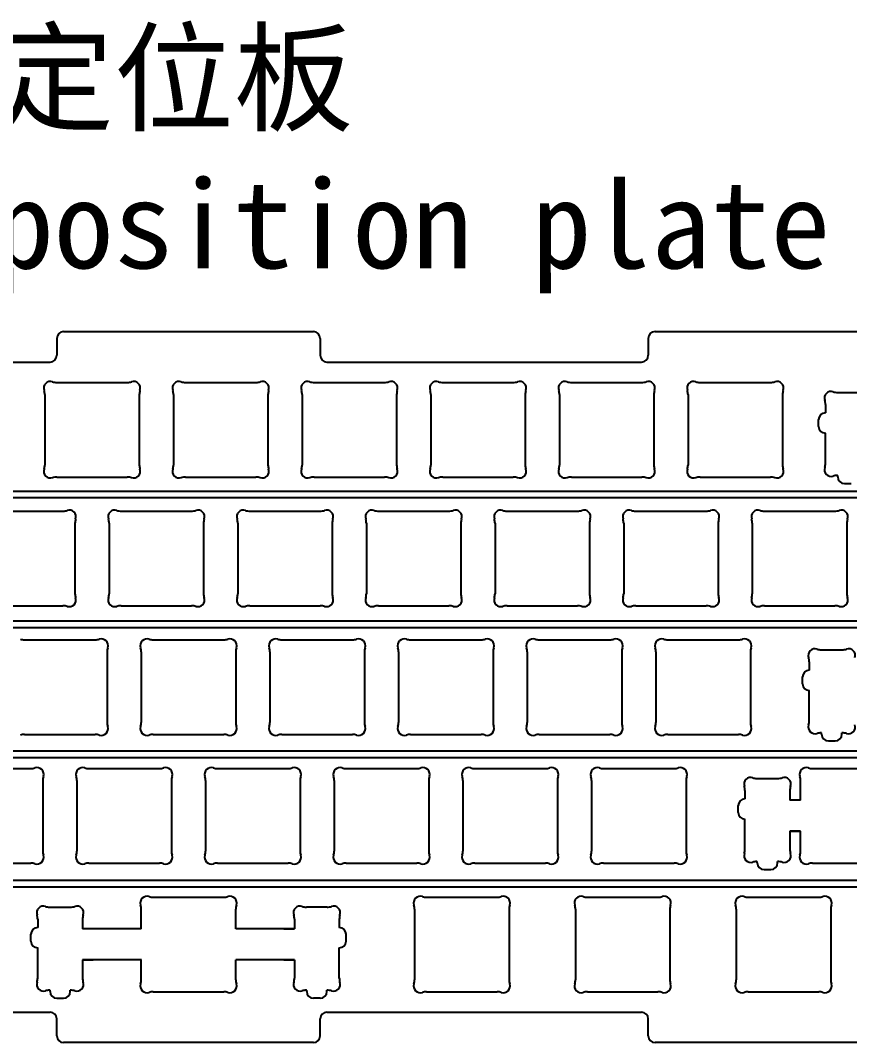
# Model space of a CAD drawing. Header units: millimetres. Extents: x 460 to 2392, y -425 to 566.
# Drawn here: x 2204.9 to 2327.7, y 27.2 to 178.6 of the extents above; entities that cross this region are included whole.
import ezdxf

# ---------------------------------------------------------------- set-up
doc = ezdxf.new("R2010")
doc.units = ezdxf.units.MM
doc.header["$MEASUREMENT"] = 0
doc.styles.get("Standard").update_dxf_attribs({"font": 'txt.shx', "height": 13})

msp = doc.modelspace()

# ---------------------------------------------------------------- linework, layer by layer
at = {"linetype": 'Continuous'}
for p, q in [((2211.27, 132.5), (2248.27, 132.5)), ((2298.85, 132.5), (2335.85, 132.5)), ((2210.27, 131.5), (2210.27, 129)), ((2249.27, 131.5), (2249.27, 129)), ((2297.85, 131.5), (2297.85, 129)), ((2162.69, 128), (2209.27, 128)), ((2250.27, 128), (2296.85, 128)), ((2354.58, 108.85), (2094.17, 108.85)), ((2094.17, 107.92), (2354.58, 107.92)), ((2351.07, 89.65), (2103.71, 89.65)), ((2103.71, 88.72), (2351.07, 88.72)), ((2352.44, 70.39), (2105.07, 70.39)), ((2105.07, 69.46), (2352.44, 69.46)), ((2345.15, 51.22), (2117.99, 51.22)), ((2117.99, 50.29), (2345.15, 50.29)), ((2162.69, 31.75), (2209.27, 31.75)), ((2210.27, 28.25), (2210.27, 30.75)), ((2249.27, 28.25), (2249.27, 30.75)), ((2250.27, 31.75), (2296.85, 31.75)), ((2297.85, 28.25), (2297.85, 30.75)), ((2248.27, 27.25), (2211.27, 27.25)), ((2335.85, 27.25), (2298.85, 27.25))]:
    msp.add_line(p, q, dxfattribs=at)
for p, q in [((2210.27, 124.97), (2220.71, 124.97)), ((2210.27, 124.97), (2220.71, 124.97)), ((2229.32, 124.97), (2239.76, 124.97)), ((2229.32, 124.97), (2239.76, 124.97)), ((2248.37, 124.97), (2258.81, 124.97)), ((2248.37, 124.97), (2258.81, 124.97)), ((2267.42, 124.97), (2277.86, 124.97)), ((2267.42, 124.97), (2277.86, 124.97)), ((2286.47, 124.97), (2296.91, 124.97)), ((2286.47, 124.97), (2296.91, 124.97)), ((2305.52, 124.97), (2315.96, 124.97)), ((2305.52, 124.97), (2315.96, 124.97)), ((2208.49, 123.19), (2208.49, 112.75)), ((2208.49, 123.19), (2208.49, 112.75)), ((2222.49, 123.19), (2222.49, 112.75)), ((2222.49, 123.19), (2222.49, 112.75)), ((2227.54, 123.19), (2227.54, 112.75)), ((2227.54, 123.19), (2227.54, 112.75)), ((2241.54, 123.19), (2241.54, 112.75)), ((2241.54, 123.19), (2241.54, 112.75)), ((2246.59, 123.19), (2246.59, 112.75)), ((2246.59, 123.19), (2246.59, 112.75)), ((2260.59, 123.19), (2260.59, 112.75)), ((2260.59, 123.19), (2260.59, 112.75)), ((2265.64, 123.19), (2265.64, 112.75)), ((2265.64, 123.19), (2265.64, 112.75)), ((2279.64, 123.19), (2279.64, 112.75)), ((2279.64, 123.19), (2279.64, 112.75)), ((2284.69, 123.19), (2284.69, 112.75)), ((2284.69, 123.19), (2284.69, 112.75)), ((2298.69, 123.19), (2298.69, 112.75)), ((2298.69, 123.19), (2298.69, 112.75)), ((2303.74, 123.19), (2303.74, 112.75)), ((2303.74, 123.19), (2303.74, 112.75)), ((2317.74, 123.19), (2317.74, 112.75)), ((2317.74, 123.19), (2317.74, 112.75)), ((2325.86, 123.5), (2328.95, 123.5)), ((2324.08, 121.72), (2324.08, 120.47)), ((2323.08, 118.47), (2323.08, 119.47)), ((2324.08, 112.98), (2324.08, 117.47)), ((2210.27, 110.97), (2220.71, 110.97)), ((2210.27, 110.97), (2220.71, 110.97)), ((2229.32, 110.97), (2239.76, 110.97)), ((2229.32, 110.97), (2239.76, 110.97)), ((2248.37, 110.97), (2258.81, 110.97)), ((2248.37, 110.97), (2258.81, 110.97)), ((2267.42, 110.97), (2277.86, 110.97)), ((2267.42, 110.97), (2277.86, 110.97)), ((2286.47, 110.97), (2296.91, 110.97)), ((2286.47, 110.97), (2296.91, 110.97)), ((2305.52, 110.97), (2315.96, 110.97)), ((2305.52, 110.97), (2315.96, 110.97)), ((2325.86, 111.2), (2325.91, 111.2)), ((2325.91, 111), (2325.91, 111.2)), ((2326.91, 110), (2327.91, 110)), ((2200.74, 105.92), (2211.18, 105.92)), ((2200.74, 105.92), (2211.18, 105.92)), ((2219.79, 105.92), (2230.23, 105.92)), ((2219.79, 105.92), (2230.23, 105.92)), ((2238.84, 105.92), (2249.28, 105.92)), ((2238.84, 105.92), (2249.28, 105.92)), ((2257.89, 105.92), (2268.33, 105.92)), ((2257.89, 105.92), (2268.33, 105.92)), ((2276.94, 105.92), (2287.38, 105.92)), ((2276.94, 105.92), (2287.38, 105.92)), ((2295.99, 105.92), (2306.43, 105.92)), ((2295.99, 105.92), (2306.43, 105.92)), ((2315.04, 105.92), (2325.49, 105.92)), ((2315.04, 105.92), (2325.49, 105.92)), ((2212.96, 104.14), (2212.96, 93.7)), ((2212.96, 104.14), (2212.96, 93.7)), ((2218.01, 104.14), (2218.01, 93.7)), ((2218.01, 104.14), (2218.01, 93.7)), ((2232.01, 104.14), (2232.01, 93.7)), ((2232.01, 104.14), (2232.01, 93.7)), ((2237.06, 104.14), (2237.06, 93.7)), ((2237.06, 104.14), (2237.06, 93.7)), ((2251.06, 104.14), (2251.06, 93.7)), ((2251.06, 104.14), (2251.06, 93.7)), ((2256.11, 104.14), (2256.11, 93.7)), ((2256.11, 104.14), (2256.11, 93.7)), ((2270.11, 104.14), (2270.11, 93.7)), ((2270.11, 104.14), (2270.11, 93.7)), ((2275.16, 104.14), (2275.16, 93.7)), ((2275.16, 104.14), (2275.16, 93.7)), ((2289.16, 104.14), (2289.16, 93.7)), ((2289.16, 104.14), (2289.16, 93.7)), ((2294.21, 104.14), (2294.21, 93.7)), ((2294.21, 104.14), (2294.21, 93.7)), ((2308.21, 104.14), (2308.21, 93.7)), ((2308.21, 104.14), (2308.21, 93.7)), ((2313.26, 104.14), (2313.26, 93.7)), ((2313.26, 104.14), (2313.26, 93.7)), ((2327.26, 104.14), (2327.26, 93.7)), ((2327.26, 104.14), (2327.26, 93.7)), ((2200.74, 91.92), (2211.18, 91.92)), ((2200.74, 91.92), (2211.18, 91.92)), ((2219.79, 91.92), (2230.23, 91.92)), ((2219.79, 91.92), (2230.23, 91.92)), ((2238.84, 91.92), (2249.28, 91.92)), ((2238.84, 91.92), (2249.28, 91.92)), ((2257.89, 91.92), (2268.33, 91.92)), ((2257.89, 91.92), (2268.33, 91.92)), ((2276.94, 91.92), (2287.38, 91.92)), ((2276.94, 91.92), (2287.38, 91.92)), ((2295.99, 91.92), (2306.43, 91.92)), ((2295.99, 91.92), (2306.43, 91.92)), ((2315.04, 91.92), (2325.49, 91.92)), ((2315.04, 91.92), (2325.49, 91.92)), ((2205.5, 86.87), (2215.94, 86.87)), ((2205.5, 86.87), (2215.94, 86.87)), ((2224.55, 86.87), (2234.99, 86.87)), ((2224.55, 86.87), (2234.99, 86.87)), ((2243.6, 86.87), (2254.04, 86.87)), ((2243.6, 86.87), (2254.04, 86.87)), ((2262.65, 86.87), (2273.1, 86.87)), ((2262.65, 86.87), (2273.1, 86.87)), ((2281.71, 86.87), (2292.15, 86.87)), ((2281.71, 86.87), (2292.15, 86.87)), ((2300.76, 86.87), (2311.2, 86.87)), ((2300.76, 86.87), (2311.2, 86.87)), ((2217.72, 85.09), (2217.72, 74.65)), ((2217.72, 85.09), (2217.72, 74.65)), ((2222.77, 85.09), (2222.77, 74.65)), ((2222.77, 85.09), (2222.77, 74.65)), ((2236.77, 85.09), (2236.77, 74.65)), ((2236.77, 85.09), (2236.77, 74.65)), ((2241.82, 85.09), (2241.82, 74.65)), ((2241.82, 85.09), (2241.82, 74.65)), ((2255.82, 85.09), (2255.82, 74.65)), ((2255.82, 85.09), (2255.82, 74.65)), ((2260.88, 85.09), (2260.88, 74.65)), ((2260.88, 85.09), (2260.88, 74.65)), ((2274.88, 85.09), (2274.88, 74.65)), ((2274.88, 85.09), (2274.88, 74.65)), ((2279.93, 85.09), (2279.93, 74.65)), ((2279.93, 85.09), (2279.93, 74.65)), ((2293.93, 85.09), (2293.93, 74.65)), ((2293.93, 85.09), (2293.93, 74.65)), ((2298.98, 85.09), (2298.98, 74.65)), ((2298.98, 85.09), (2298.98, 74.65)), ((2312.98, 85.09), (2312.98, 74.65)), ((2312.98, 85.09), (2312.98, 74.65)), ((2323.48, 85.4), (2326.57, 85.4)), ((2321.7, 83.62), (2321.7, 82.37)), ((2320.7, 80.37), (2320.7, 81.37)), ((2321.7, 74.88), (2321.7, 79.37)), ((2205.5, 72.87), (2215.94, 72.87)), ((2205.5, 72.87), (2215.94, 72.87)), ((2224.55, 72.87), (2234.99, 72.87)), ((2224.55, 72.87), (2234.99, 72.87)), ((2243.6, 72.87), (2254.04, 72.87)), ((2243.6, 72.87), (2254.04, 72.87)), ((2262.65, 72.87), (2273.1, 72.87)), ((2262.65, 72.87), (2273.1, 72.87)), ((2281.71, 72.87), (2292.15, 72.87)), ((2281.71, 72.87), (2292.15, 72.87)), ((2300.76, 72.87), (2311.2, 72.87)), ((2300.76, 72.87), (2311.2, 72.87)), ((2323.48, 73.1), (2323.52, 73.1)), ((2323.52, 72.9), (2323.52, 73.1)), ((2326.52, 72.9), (2326.52, 73.1)), ((2326.57, 73.1), (2326.52, 73.1)), ((2324.52, 71.9), (2325.52, 71.9)), ((2195.98, 67.82), (2206.42, 67.82)), ((2195.98, 67.82), (2206.42, 67.82)), ((2215.03, 67.82), (2225.47, 67.82)), ((2215.03, 67.82), (2225.47, 67.82)), ((2234.08, 67.82), (2244.52, 67.82)), ((2234.08, 67.82), (2244.52, 67.82)), ((2253.13, 67.82), (2263.57, 67.82)), ((2253.13, 67.82), (2263.57, 67.82)), ((2272.18, 67.82), (2282.62, 67.82)), ((2272.18, 67.82), (2282.62, 67.82)), ((2291.23, 67.82), (2301.67, 67.82)), ((2291.23, 67.82), (2301.67, 67.82)), ((2322.18, 67.82), (2332.62, 67.82)), ((2208.2, 66.04), (2208.2, 55.6)), ((2208.2, 66.04), (2208.2, 55.6)), ((2213.25, 66.04), (2213.25, 55.6)), ((2213.25, 66.04), (2213.25, 55.6)), ((2227.25, 66.04), (2227.25, 55.6)), ((2227.25, 66.04), (2227.25, 55.6)), ((2232.3, 66.04), (2232.3, 55.6)), ((2232.3, 66.04), (2232.3, 55.6)), ((2246.3, 66.04), (2246.3, 55.6)), ((2246.3, 66.04), (2246.3, 55.6)), ((2251.35, 66.04), (2251.35, 55.6)), ((2251.35, 66.04), (2251.35, 55.6)), ((2265.35, 66.04), (2265.35, 55.6)), ((2265.35, 66.04), (2265.35, 55.6)), ((2270.4, 66.04), (2270.4, 55.6)), ((2270.4, 66.04), (2270.4, 55.6)), ((2284.4, 66.04), (2284.4, 55.6)), ((2284.4, 66.04), (2284.4, 55.6)), ((2289.45, 66.04), (2289.45, 55.6)), ((2289.45, 66.04), (2289.45, 55.6)), ((2303.45, 66.04), (2303.45, 55.6)), ((2303.45, 66.04), (2303.45, 55.6)), ((2313.95, 66.35), (2317.05, 66.35)), ((2320.4, 63.12), (2320.4, 66.04)), ((2312.17, 64.57), (2312.17, 63.32)), ((2318.82, 64.57), (2318.82, 63.12)), ((2311.17, 61.32), (2311.17, 62.32)), ((2320.4, 63.12), (2318.82, 63.12)), ((2312.17, 55.83), (2312.17, 60.32)), ((2320.4, 58.52), (2318.82, 58.52)), ((2318.82, 58.52), (2318.82, 55.83)), ((2320.4, 55.6), (2320.4, 58.52)), ((2195.98, 53.82), (2206.42, 53.82)), ((2195.98, 53.82), (2206.42, 53.82)), ((2215.03, 53.82), (2225.47, 53.82)), ((2215.03, 53.82), (2225.47, 53.82)), ((2234.08, 53.82), (2244.52, 53.82)), ((2234.08, 53.82), (2244.52, 53.82)), ((2253.13, 53.82), (2263.57, 53.82)), ((2253.13, 53.82), (2263.57, 53.82)), ((2272.18, 53.82), (2282.62, 53.82)), ((2272.18, 53.82), (2282.62, 53.82)), ((2291.23, 53.82), (2301.67, 53.82)), ((2291.23, 53.82), (2301.67, 53.82)), ((2313.95, 54.05), (2314, 54.05)), ((2314, 53.85), (2314, 54.05)), ((2317, 53.85), (2317, 54.05)), ((2317.05, 54.05), (2317, 54.05)), ((2322.18, 53.82), (2332.62, 53.82)), ((2315, 52.85), (2316, 52.85)), ((2224.55, 48.77), (2234.99, 48.77)), ((2265.03, 48.77), (2275.47, 48.77)), ((2265.03, 48.77), (2275.47, 48.77)), ((2288.84, 48.77), (2299.28, 48.77)), ((2288.84, 48.77), (2299.28, 48.77)), ((2312.65, 48.77), (2323.09, 48.77)), ((2312.65, 48.77), (2323.09, 48.77)), ((2209.22, 47.3), (2212.31, 47.3)), ((2222.77, 44.07), (2222.77, 46.99)), ((2236.77, 44.07), (2236.77, 46.99)), ((2250.32, 47.3), (2247.22, 47.3)), ((2263.25, 46.99), (2263.25, 36.55)), ((2263.25, 46.99), (2263.25, 36.55)), ((2277.25, 46.99), (2277.25, 36.55)), ((2277.25, 46.99), (2277.25, 36.55)), ((2287.06, 46.99), (2287.06, 36.55)), ((2287.06, 46.99), (2287.06, 36.55)), ((2301.06, 46.99), (2301.06, 36.55)), ((2301.06, 46.99), (2301.06, 36.55)), ((2310.87, 46.99), (2310.87, 36.55)), ((2310.87, 46.99), (2310.87, 36.55)), ((2324.87, 46.99), (2324.87, 36.55)), ((2324.87, 46.99), (2324.87, 36.55)), ((2207.44, 45.52), (2207.44, 44.27)), ((2214.09, 45.52), (2214.09, 44.07)), ((2245.45, 45.52), (2245.45, 44.07)), ((2252.1, 45.52), (2252.1, 44.27)), ((2215.67, 44.07), (2214.09, 44.07)), ((2243.87, 44.07), (2245.45, 44.07)), ((2206.44, 42.27), (2206.44, 43.27)), ((2253.1, 42.27), (2253.1, 43.27)), ((2207.44, 36.78), (2207.44, 41.27)), ((2252.1, 36.78), (2252.1, 41.27)), ((2215.67, 39.47), (2214.09, 39.47)), ((2214.09, 39.47), (2214.09, 36.78)), ((2222.77, 36.55), (2222.77, 39.47)), ((2236.77, 36.55), (2236.77, 39.47)), ((2243.87, 39.47), (2245.45, 39.47)), ((2245.45, 39.47), (2245.45, 36.78)), ((2209.22, 35), (2209.27, 35)), ((2209.27, 34.8), (2209.27, 35)), ((2212.27, 34.8), (2212.27, 35)), ((2212.31, 35), (2212.27, 35)), ((2247.22, 35), (2247.27, 35)), ((2247.27, 34.8), (2247.27, 35)), ((2250.27, 34.8), (2250.27, 35)), ((2250.32, 35), (2250.27, 35)), ((2210.27, 33.8), (2211.27, 33.8)), ((2224.55, 34.77), (2234.99, 34.77)), ((2249.27, 33.8), (2248.27, 33.8)), ((2265.03, 34.77), (2275.47, 34.77)), ((2265.03, 34.77), (2275.47, 34.77)), ((2288.84, 34.77), (2299.28, 34.77)), ((2288.84, 34.77), (2299.28, 34.77)), ((2312.65, 34.77), (2323.09, 34.77)), ((2312.65, 34.77), (2323.09, 34.77))]:
    msp.add_line(p, q)
at = {"color": 0}
for p, q in [((2320.4, 63.12), (2318.87, 63.12)), ((2318.87, 58.52), (2320.4, 58.52)), ((2222.77, 44.07), (2214.09, 44.07)), ((2215.67, 44.07), (2214.14, 44.07)), ((2245.45, 44.07), (2236.77, 44.07)), ((2245.4, 44.07), (2243.87, 44.07)), ((2214.14, 39.47), (2215.67, 39.47)), ((2222.82, 39.47), (2214.14, 39.47)), ((2245.45, 39.47), (2236.77, 39.47)), ((2243.87, 39.47), (2245.4, 39.47))]:
    msp.add_line(p, q, dxfattribs=at)
at = {"linetype": 'Continuous'}
for centre, start, end in [((2211.27, 131.5), 90, 180), ((2248.27, 131.5), 0, 90), ((2298.85, 131.5), 90, 180), ((2209.27, 129), 270, 0), ((2250.27, 129), 180, 270), ((2296.85, 129), 270, 0), ((2209.27, 30.75), 0, 90), ((2250.27, 30.75), 90, 180), ((2296.85, 30.75), 0, 90), ((2211.27, 28.25), 180, 270), ((2248.27, 28.25), 270, 0), ((2298.85, 28.25), 180, 270)]:
    msp.add_arc(centre, 1, start, end, dxfattribs=at)
for centre, radius, start, end in [((2209.34, 124.12), 1, 72.0237, 197.9763), ((2209.34, 124.12), 1, 72.0237, 197.9763), ((2210.27, 126.97), 2, 252.0237, 270), ((2210.27, 126.97), 2, 252.0237, 270), ((2220.71, 126.97), 2, 270, 287.9763), ((2220.71, 126.97), 2, 270, 287.9763), ((2221.63, 124.12), 1, 342.0237, 107.9763), ((2221.63, 124.12), 1, 342.0237, 107.9763), ((2228.39, 124.12), 1, 72.0237, 197.9763), ((2228.39, 124.12), 1, 72.0237, 197.9763), ((2229.32, 126.97), 2, 252.0237, 270), ((2229.32, 126.97), 2, 252.0237, 270), ((2239.76, 126.97), 2, 270, 287.9763), ((2239.76, 126.97), 2, 270, 287.9763), ((2240.68, 124.12), 1, 342.0237, 107.9763), ((2240.68, 124.12), 1, 342.0237, 107.9763), ((2247.44, 124.12), 1, 72.0237, 197.9763), ((2247.44, 124.12), 1, 72.0237, 197.9763), ((2248.37, 126.97), 2, 252.0237, 270), ((2248.37, 126.97), 2, 252.0237, 270), ((2258.81, 126.97), 2, 270, 287.9763), ((2258.81, 126.97), 2, 270, 287.9763), ((2259.73, 124.12), 1, 342.0237, 107.9763), ((2259.73, 124.12), 1, 342.0237, 107.9763), ((2266.49, 124.12), 1, 72.0237, 197.9763), ((2266.49, 124.12), 1, 72.0237, 197.9763), ((2267.42, 126.97), 2, 252.0237, 270), ((2267.42, 126.97), 2, 252.0237, 270), ((2277.86, 126.97), 2, 270, 287.9763), ((2277.86, 126.97), 2, 270, 287.9763), ((2278.78, 124.12), 1, 342.0237, 107.9763), ((2278.78, 124.12), 1, 342.0237, 107.9763), ((2285.54, 124.12), 1, 72.0237, 197.9763), ((2285.54, 124.12), 1, 72.0237, 197.9763), ((2286.47, 126.97), 2, 252.0237, 270), ((2286.47, 126.97), 2, 252.0237, 270), ((2296.91, 126.97), 2, 270, 287.9763), ((2296.91, 126.97), 2, 270, 287.9763), ((2297.84, 124.12), 1, 342.0237, 107.9763), ((2297.84, 124.12), 1, 342.0237, 107.9763), ((2304.59, 124.12), 1, 72.0237, 197.9763), ((2304.59, 124.12), 1, 72.0237, 197.9763), ((2305.52, 126.97), 2, 252.0237, 270), ((2305.52, 126.97), 2, 252.0237, 270), ((2315.96, 126.97), 2, 270, 287.9763), ((2315.96, 126.97), 2, 270, 287.9763), ((2316.89, 124.12), 1, 342.0237, 107.9763), ((2316.89, 124.12), 1, 342.0237, 107.9763), ((2206.49, 123.19), 2, 0, 17.9763), ((2206.49, 123.19), 2, 0, 17.9763), ((2224.49, 123.19), 2, 162.0237, 180), ((2224.49, 123.19), 2, 162.0237, 180), ((2225.54, 123.19), 2, 0, 17.9763), ((2225.54, 123.19), 2, 0, 17.9763), ((2243.54, 123.19), 2, 162.0237, 180), ((2243.54, 123.19), 2, 162.0237, 180), ((2244.59, 123.19), 2, 0, 17.9763), ((2244.59, 123.19), 2, 0, 17.9763), ((2262.59, 123.19), 2, 162.0237, 180), ((2262.59, 123.19), 2, 162.0237, 180), ((2263.64, 123.19), 2, 0, 17.9763), ((2263.64, 123.19), 2, 0, 17.9763), ((2281.64, 123.19), 2, 162.0237, 180), ((2281.64, 123.19), 2, 162.0237, 180), ((2282.69, 123.19), 2, 0, 17.9763), ((2282.69, 123.19), 2, 0, 17.9763), ((2300.69, 123.19), 2, 162.0237, 180), ((2300.69, 123.19), 2, 162.0237, 180), ((2301.74, 123.19), 2, 0, 17.9763), ((2301.74, 123.19), 2, 0, 17.9763), ((2319.74, 123.19), 2, 162.0237, 180), ((2319.74, 123.19), 2, 162.0237, 180), ((2324.94, 122.65), 1, 72.0237, 197.9763), ((2325.86, 125.5), 2, 252.0237, 270), ((2322.08, 121.72), 2, 0, 17.9763), ((2324.08, 119.47), 1, 90, 180), ((2324.08, 118.47), 1, 180, 270), ((2209.34, 111.83), 1, 162.0237, 287.9763), ((2209.34, 111.83), 1, 162.0237, 287.9763), ((2206.49, 112.75), 2, 342.0237, 0), ((2206.49, 112.75), 2, 342.0237, 0), ((2221.63, 111.83), 1, 252.0237, 17.9763), ((2221.63, 111.83), 1, 252.0237, 17.9763), ((2224.49, 112.75), 2, 180, 197.9763), ((2224.49, 112.75), 2, 180, 197.9763), ((2228.39, 111.83), 1, 162.0237, 287.9763), ((2228.39, 111.83), 1, 162.0237, 287.9763), ((2225.54, 112.75), 2, 342.0237, 0), ((2225.54, 112.75), 2, 342.0237, 0), ((2240.68, 111.83), 1, 252.0237, 17.9763), ((2240.68, 111.83), 1, 252.0237, 17.9763), ((2243.54, 112.75), 2, 180, 197.9763), ((2243.54, 112.75), 2, 180, 197.9763), ((2247.44, 111.83), 1, 162.0237, 287.9763), ((2247.44, 111.83), 1, 162.0237, 287.9763), ((2244.59, 112.75), 2, 342.0237, 0), ((2244.59, 112.75), 2, 342.0237, 0), ((2259.73, 111.83), 1, 252.0237, 17.9763), ((2259.73, 111.83), 1, 252.0237, 17.9763), ((2262.59, 112.75), 2, 180, 197.9763), ((2262.59, 112.75), 2, 180, 197.9763), ((2266.49, 111.83), 1, 162.0237, 287.9763), ((2266.49, 111.83), 1, 162.0237, 287.9763), ((2263.64, 112.75), 2, 342.0237, 0), ((2263.64, 112.75), 2, 342.0237, 0), ((2278.78, 111.83), 1, 252.0237, 17.9763), ((2278.78, 111.83), 1, 252.0237, 17.9763), ((2281.64, 112.75), 2, 180, 197.9763), ((2281.64, 112.75), 2, 180, 197.9763), ((2285.54, 111.83), 1, 162.0237, 287.9763), ((2285.54, 111.83), 1, 162.0237, 287.9763), ((2282.69, 112.75), 2, 342.0237, 0), ((2282.69, 112.75), 2, 342.0237, 0), ((2297.84, 111.83), 1, 252.0237, 17.9763), ((2297.84, 111.83), 1, 252.0237, 17.9763), ((2300.69, 112.75), 2, 180, 197.9763), ((2300.69, 112.75), 2, 180, 197.9763), ((2304.59, 111.83), 1, 162.0237, 287.9763), ((2304.59, 111.83), 1, 162.0237, 287.9763), ((2301.74, 112.75), 2, 342.0237, 0), ((2301.74, 112.75), 2, 342.0237, 0), ((2316.89, 111.83), 1, 252.0237, 17.9763), ((2316.89, 111.83), 1, 252.0237, 17.9763), ((2319.74, 112.75), 2, 180, 197.9763), ((2319.74, 112.75), 2, 180, 197.9763), ((2324.94, 112.06), 1, 162.0237, 287.9763), ((2322.08, 112.98), 2, 342.0237, 0), ((2210.27, 108.97), 2, 90, 107.9763), ((2210.27, 108.97), 2, 90, 107.9763), ((2220.71, 108.97), 2, 72.0237, 90), ((2220.71, 108.97), 2, 72.0237, 90), ((2229.32, 108.97), 2, 90, 107.9763), ((2229.32, 108.97), 2, 90, 107.9763), ((2239.76, 108.97), 2, 72.0237, 90), ((2239.76, 108.97), 2, 72.0237, 90), ((2248.37, 108.97), 2, 90, 107.9763), ((2248.37, 108.97), 2, 90, 107.9763), ((2258.81, 108.97), 2, 72.0237, 90), ((2258.81, 108.97), 2, 72.0237, 90), ((2267.42, 108.97), 2, 90, 107.9763), ((2267.42, 108.97), 2, 90, 107.9763), ((2277.86, 108.97), 2, 72.0237, 90), ((2277.86, 108.97), 2, 72.0237, 90), ((2286.47, 108.97), 2, 90, 107.9763), ((2286.47, 108.97), 2, 90, 107.9763), ((2296.91, 108.97), 2, 72.0237, 90), ((2296.91, 108.97), 2, 72.0237, 90), ((2305.52, 108.97), 2, 90, 107.9763), ((2305.52, 108.97), 2, 90, 107.9763), ((2315.96, 108.97), 2, 72.0237, 90), ((2315.96, 108.97), 2, 72.0237, 90), ((2325.86, 109.2), 2, 90, 107.9763), ((2326.91, 111), 1, 180, 270), ((2211.18, 107.92), 2, 270, 287.9763), ((2211.18, 107.92), 2, 270, 287.9763), ((2212.11, 105.07), 1, 342.0237, 107.9763), ((2212.11, 105.07), 1, 342.0237, 107.9763), ((2218.86, 105.07), 1, 72.0237, 197.9763), ((2218.86, 105.07), 1, 72.0237, 197.9763), ((2219.79, 107.92), 2, 252.0237, 270), ((2219.79, 107.92), 2, 252.0237, 270), ((2230.23, 107.92), 2, 270, 287.9763), ((2230.23, 107.92), 2, 270, 287.9763), ((2231.16, 105.07), 1, 342.0237, 107.9763), ((2231.16, 105.07), 1, 342.0237, 107.9763), ((2237.92, 105.07), 1, 72.0237, 197.9763), ((2237.92, 105.07), 1, 72.0237, 197.9763), ((2238.84, 107.92), 2, 252.0237, 270), ((2238.84, 107.92), 2, 252.0237, 270), ((2249.28, 107.92), 2, 270, 287.9763), ((2249.28, 107.92), 2, 270, 287.9763), ((2250.21, 105.07), 1, 342.0237, 107.9763), ((2250.21, 105.07), 1, 342.0237, 107.9763), ((2256.97, 105.07), 1, 72.0237, 197.9763), ((2256.97, 105.07), 1, 72.0237, 197.9763), ((2257.89, 107.92), 2, 252.0237, 270), ((2257.89, 107.92), 2, 252.0237, 270), ((2268.33, 107.92), 2, 270, 287.9763), ((2268.33, 107.92), 2, 270, 287.9763), ((2269.26, 105.07), 1, 342.0237, 107.9763), ((2269.26, 105.07), 1, 342.0237, 107.9763), ((2276.02, 105.07), 1, 72.0237, 197.9763), ((2276.02, 105.07), 1, 72.0237, 197.9763), ((2276.94, 107.92), 2, 252.0237, 270), ((2276.94, 107.92), 2, 252.0237, 270), ((2287.38, 107.92), 2, 270, 287.9763), ((2287.38, 107.92), 2, 270, 287.9763), ((2288.31, 105.07), 1, 342.0237, 107.9763), ((2288.31, 105.07), 1, 342.0237, 107.9763), ((2295.07, 105.07), 1, 72.0237, 197.9763), ((2295.07, 105.07), 1, 72.0237, 197.9763), ((2295.99, 107.92), 2, 252.0237, 270), ((2295.99, 107.92), 2, 252.0237, 270), ((2306.43, 107.92), 2, 270, 287.9763), ((2306.43, 107.92), 2, 270, 287.9763), ((2307.36, 105.07), 1, 342.0237, 107.9763), ((2307.36, 105.07), 1, 342.0237, 107.9763), ((2314.12, 105.07), 1, 72.0237, 197.9763), ((2314.12, 105.07), 1, 72.0237, 197.9763), ((2315.04, 107.92), 2, 252.0237, 270), ((2315.04, 107.92), 2, 252.0237, 270), ((2325.49, 107.92), 2, 270, 287.9763), ((2325.49, 107.92), 2, 270, 287.9763), ((2326.41, 105.07), 1, 342.0237, 107.9763), ((2326.41, 105.07), 1, 342.0237, 107.9763), ((2214.96, 104.14), 2, 162.0237, 180), ((2214.96, 104.14), 2, 162.0237, 180), ((2216.01, 104.14), 2, 0, 17.9763), ((2216.01, 104.14), 2, 0, 17.9763), ((2234.01, 104.14), 2, 162.0237, 180), ((2234.01, 104.14), 2, 162.0237, 180), ((2235.06, 104.14), 2, 0, 17.9763), ((2235.06, 104.14), 2, 0, 17.9763), ((2253.06, 104.14), 2, 162.0237, 180), ((2253.06, 104.14), 2, 162.0237, 180), ((2254.11, 104.14), 2, 0, 17.9763), ((2254.11, 104.14), 2, 0, 17.9763), ((2272.11, 104.14), 2, 162.0237, 180), ((2272.11, 104.14), 2, 162.0237, 180), ((2273.16, 104.14), 2, 0, 17.9763), ((2273.16, 104.14), 2, 0, 17.9763), ((2291.16, 104.14), 2, 162.0237, 180), ((2291.16, 104.14), 2, 162.0237, 180), ((2292.21, 104.14), 2, 0, 17.9763), ((2292.21, 104.14), 2, 0, 17.9763), ((2310.21, 104.14), 2, 162.0237, 180), ((2310.21, 104.14), 2, 162.0237, 180), ((2311.26, 104.14), 2, 0, 17.9763), ((2311.26, 104.14), 2, 0, 17.9763), ((2329.26, 104.14), 2, 162.0237, 180), ((2329.26, 104.14), 2, 162.0237, 180), ((2212.11, 92.78), 1, 252.0237, 17.9763), ((2212.11, 92.78), 1, 252.0237, 17.9763), ((2214.96, 93.7), 2, 180, 197.9763), ((2214.96, 93.7), 2, 180, 197.9763), ((2218.86, 92.78), 1, 162.0237, 287.9763), ((2218.86, 92.78), 1, 162.0237, 287.9763), ((2216.01, 93.7), 2, 342.0237, 0), ((2216.01, 93.7), 2, 342.0237, 0), ((2231.16, 92.78), 1, 252.0237, 17.9763), ((2231.16, 92.78), 1, 252.0237, 17.9763), ((2234.01, 93.7), 2, 180, 197.9763), ((2234.01, 93.7), 2, 180, 197.9763), ((2237.92, 92.78), 1, 162.0237, 287.9763), ((2237.92, 92.78), 1, 162.0237, 287.9763), ((2235.06, 93.7), 2, 342.0237, 0), ((2235.06, 93.7), 2, 342.0237, 0), ((2250.21, 92.78), 1, 252.0237, 17.9763), ((2250.21, 92.78), 1, 252.0237, 17.9763), ((2253.06, 93.7), 2, 180, 197.9763), ((2253.06, 93.7), 2, 180, 197.9763), ((2256.97, 92.78), 1, 162.0237, 287.9763), ((2256.97, 92.78), 1, 162.0237, 287.9763), ((2254.11, 93.7), 2, 342.0237, 0), ((2254.11, 93.7), 2, 342.0237, 0), ((2269.26, 92.78), 1, 252.0237, 17.9763), ((2269.26, 92.78), 1, 252.0237, 17.9763), ((2272.11, 93.7), 2, 180, 197.9763), ((2272.11, 93.7), 2, 180, 197.9763), ((2276.02, 92.78), 1, 162.0237, 287.9763), ((2276.02, 92.78), 1, 162.0237, 287.9763), ((2273.16, 93.7), 2, 342.0237, 0), ((2273.16, 93.7), 2, 342.0237, 0), ((2288.31, 92.78), 1, 252.0237, 17.9763), ((2288.31, 92.78), 1, 252.0237, 17.9763), ((2291.16, 93.7), 2, 180, 197.9763), ((2291.16, 93.7), 2, 180, 197.9763), ((2295.07, 92.78), 1, 162.0237, 287.9763), ((2295.07, 92.78), 1, 162.0237, 287.9763), ((2292.21, 93.7), 2, 342.0237, 0), ((2292.21, 93.7), 2, 342.0237, 0), ((2307.36, 92.78), 1, 252.0237, 17.9763), ((2307.36, 92.78), 1, 252.0237, 17.9763), ((2310.21, 93.7), 2, 180, 197.9763), ((2310.21, 93.7), 2, 180, 197.9763), ((2314.12, 92.78), 1, 162.0237, 287.9763), ((2314.12, 92.78), 1, 162.0237, 287.9763), ((2311.26, 93.7), 2, 342.0237, 0), ((2311.26, 93.7), 2, 342.0237, 0), ((2326.41, 92.78), 1, 252.0237, 17.9763), ((2326.41, 92.78), 1, 252.0237, 17.9763), ((2329.26, 93.7), 2, 180, 197.9763), ((2329.26, 93.7), 2, 180, 197.9763), ((2211.18, 89.92), 2, 72.0237, 90), ((2211.18, 89.92), 2, 72.0237, 90), ((2219.79, 89.92), 2, 90, 107.9763), ((2219.79, 89.92), 2, 90, 107.9763), ((2230.23, 89.92), 2, 72.0237, 90), ((2230.23, 89.92), 2, 72.0237, 90), ((2238.84, 89.92), 2, 90, 107.9763), ((2238.84, 89.92), 2, 90, 107.9763), ((2249.28, 89.92), 2, 72.0237, 90), ((2249.28, 89.92), 2, 72.0237, 90), ((2257.89, 89.92), 2, 90, 107.9763), ((2257.89, 89.92), 2, 90, 107.9763), ((2268.33, 89.92), 2, 72.0237, 90), ((2268.33, 89.92), 2, 72.0237, 90), ((2276.94, 89.92), 2, 90, 107.9763), ((2276.94, 89.92), 2, 90, 107.9763), ((2287.38, 89.92), 2, 72.0237, 90), ((2287.38, 89.92), 2, 72.0237, 90), ((2295.99, 89.92), 2, 90, 107.9763), ((2295.99, 89.92), 2, 90, 107.9763), ((2306.43, 89.92), 2, 72.0237, 90), ((2306.43, 89.92), 2, 72.0237, 90), ((2315.04, 89.92), 2, 90, 107.9763), ((2315.04, 89.92), 2, 90, 107.9763), ((2325.49, 89.92), 2, 72.0237, 90), ((2325.49, 89.92), 2, 72.0237, 90), ((2205.5, 88.87), 2, 252.0237, 270), ((2205.5, 88.87), 2, 252.0237, 270), ((2215.94, 88.87), 2, 270, 287.9763), ((2215.94, 88.87), 2, 270, 287.9763), ((2216.87, 86.02), 1, 342.0237, 107.9763), ((2216.87, 86.02), 1, 342.0237, 107.9763), ((2223.63, 86.02), 1, 72.0237, 197.9763), ((2223.63, 86.02), 1, 72.0237, 197.9763), ((2224.55, 88.87), 2, 252.0237, 270), ((2224.55, 88.87), 2, 252.0237, 270), ((2234.99, 88.87), 2, 270, 287.9763), ((2234.99, 88.87), 2, 270, 287.9763), ((2235.92, 86.02), 1, 342.0237, 107.9763), ((2235.92, 86.02), 1, 342.0237, 107.9763), ((2242.68, 86.02), 1, 72.0237, 197.9763), ((2242.68, 86.02), 1, 72.0237, 197.9763), ((2243.6, 88.87), 2, 252.0237, 270), ((2243.6, 88.87), 2, 252.0237, 270), ((2254.04, 88.87), 2, 270, 287.9763), ((2254.04, 88.87), 2, 270, 287.9763), ((2254.97, 86.02), 1, 342.0237, 107.9763), ((2254.97, 86.02), 1, 342.0237, 107.9763), ((2261.73, 86.02), 1, 72.0237, 197.9763), ((2261.73, 86.02), 1, 72.0237, 197.9763), ((2262.65, 88.87), 2, 252.0237, 270), ((2262.65, 88.87), 2, 252.0237, 270), ((2273.1, 88.87), 2, 270, 287.9763), ((2273.1, 88.87), 2, 270, 287.9763), ((2274.02, 86.02), 1, 342.0237, 107.9763), ((2274.02, 86.02), 1, 342.0237, 107.9763), ((2280.78, 86.02), 1, 72.0237, 197.9763), ((2280.78, 86.02), 1, 72.0237, 197.9763), ((2281.71, 88.87), 2, 252.0237, 270), ((2281.71, 88.87), 2, 252.0237, 270), ((2292.15, 88.87), 2, 270, 287.9763), ((2292.15, 88.87), 2, 270, 287.9763), ((2293.07, 86.02), 1, 342.0237, 107.9763), ((2293.07, 86.02), 1, 342.0237, 107.9763), ((2299.83, 86.02), 1, 72.0237, 197.9763), ((2299.83, 86.02), 1, 72.0237, 197.9763), ((2300.76, 88.87), 2, 252.0237, 270), ((2300.76, 88.87), 2, 252.0237, 270), ((2311.2, 88.87), 2, 270, 287.9763), ((2311.2, 88.87), 2, 270, 287.9763), ((2312.12, 86.02), 1, 342.0237, 107.9763), ((2312.12, 86.02), 1, 342.0237, 107.9763), ((2219.72, 85.09), 2, 162.0237, 180), ((2219.72, 85.09), 2, 162.0237, 180), ((2220.77, 85.09), 2, 0, 17.9763), ((2220.77, 85.09), 2, 0, 17.9763), ((2238.77, 85.09), 2, 162.0237, 180), ((2238.77, 85.09), 2, 162.0237, 180), ((2239.82, 85.09), 2, 0, 17.9763), ((2239.82, 85.09), 2, 0, 17.9763), ((2257.82, 85.09), 2, 162.0237, 180), ((2257.82, 85.09), 2, 162.0237, 180), ((2258.88, 85.09), 2, 0, 17.9763), ((2258.88, 85.09), 2, 0, 17.9763), ((2276.88, 85.09), 2, 162.0237, 180), ((2276.88, 85.09), 2, 162.0237, 180), ((2277.93, 85.09), 2, 0, 17.9763), ((2277.93, 85.09), 2, 0, 17.9763), ((2295.93, 85.09), 2, 162.0237, 180), ((2295.93, 85.09), 2, 162.0237, 180), ((2296.98, 85.09), 2, 0, 17.9763), ((2296.98, 85.09), 2, 0, 17.9763), ((2314.98, 85.09), 2, 162.0237, 180), ((2314.98, 85.09), 2, 162.0237, 180), ((2322.55, 84.55), 1, 72.0237, 197.9763), ((2323.48, 87.4), 2, 252.0237, 270), ((2326.57, 87.4), 2, 270, 287.9763), ((2327.5, 84.55), 1, 342.0237, 107.9763), ((2319.7, 83.62), 2, 0, 17.9763), ((2321.7, 81.37), 1, 90, 180), ((2321.7, 80.37), 1, 180, 270), ((2219.72, 74.65), 2, 180, 197.9763), ((2219.72, 74.65), 2, 180, 197.9763), ((2220.77, 74.65), 2, 342.0237, 0), ((2220.77, 74.65), 2, 342.0237, 0), ((2238.77, 74.65), 2, 180, 197.9763), ((2238.77, 74.65), 2, 180, 197.9763), ((2239.82, 74.65), 2, 342.0237, 0), ((2239.82, 74.65), 2, 342.0237, 0), ((2257.82, 74.65), 2, 180, 197.9763), ((2257.82, 74.65), 2, 180, 197.9763), ((2258.88, 74.65), 2, 342.0237, 0), ((2258.88, 74.65), 2, 342.0237, 0), ((2276.88, 74.65), 2, 180, 197.9763), ((2276.88, 74.65), 2, 180, 197.9763), ((2277.93, 74.65), 2, 342.0237, 0), ((2277.93, 74.65), 2, 342.0237, 0), ((2295.93, 74.65), 2, 180, 197.9763), ((2295.93, 74.65), 2, 180, 197.9763), ((2296.98, 74.65), 2, 342.0237, 0), ((2296.98, 74.65), 2, 342.0237, 0), ((2314.98, 74.65), 2, 180, 197.9763), ((2314.98, 74.65), 2, 180, 197.9763), ((2322.55, 73.96), 1, 162.0237, 287.9763), ((2319.7, 74.88), 2, 342.0237, 0), ((2327.5, 73.96), 1, 252.0237, 17.9763), ((2205.5, 70.87), 2, 90, 107.9763), ((2205.5, 70.87), 2, 90, 107.9763), ((2215.94, 70.87), 2, 72.0237, 90), ((2215.94, 70.87), 2, 72.0237, 90), ((2216.87, 73.73), 1, 252.0237, 17.9763), ((2216.87, 73.73), 1, 252.0237, 17.9763), ((2223.63, 73.73), 1, 162.0237, 287.9763), ((2223.63, 73.73), 1, 162.0237, 287.9763), ((2224.55, 70.87), 2, 90, 107.9763), ((2224.55, 70.87), 2, 90, 107.9763), ((2234.99, 70.87), 2, 72.0237, 90), ((2234.99, 70.87), 2, 72.0237, 90), ((2235.92, 73.73), 1, 252.0237, 17.9763), ((2235.92, 73.73), 1, 252.0237, 17.9763), ((2242.68, 73.73), 1, 162.0237, 287.9763), ((2242.68, 73.73), 1, 162.0237, 287.9763), ((2243.6, 70.87), 2, 90, 107.9763), ((2243.6, 70.87), 2, 90, 107.9763), ((2254.04, 70.87), 2, 72.0237, 90), ((2254.04, 70.87), 2, 72.0237, 90), ((2254.97, 73.73), 1, 252.0237, 17.9763), ((2254.97, 73.73), 1, 252.0237, 17.9763), ((2261.73, 73.73), 1, 162.0237, 287.9763), ((2261.73, 73.73), 1, 162.0237, 287.9763), ((2262.65, 70.87), 2, 90, 107.9763), ((2262.65, 70.87), 2, 90, 107.9763), ((2273.1, 70.87), 2, 72.0237, 90), ((2273.1, 70.87), 2, 72.0237, 90), ((2274.02, 73.73), 1, 252.0237, 17.9763), ((2274.02, 73.73), 1, 252.0237, 17.9763), ((2280.78, 73.73), 1, 162.0237, 287.9763), ((2280.78, 73.73), 1, 162.0237, 287.9763), ((2281.71, 70.87), 2, 90, 107.9763), ((2281.71, 70.87), 2, 90, 107.9763), ((2292.15, 70.87), 2, 72.0237, 90), ((2292.15, 70.87), 2, 72.0237, 90), ((2293.07, 73.73), 1, 252.0237, 17.9763), ((2293.07, 73.73), 1, 252.0237, 17.9763), ((2299.83, 73.73), 1, 162.0237, 287.9763), ((2299.83, 73.73), 1, 162.0237, 287.9763), ((2300.76, 70.87), 2, 90, 107.9763), ((2300.76, 70.87), 2, 90, 107.9763), ((2311.2, 70.87), 2, 72.0237, 90), ((2311.2, 70.87), 2, 72.0237, 90), ((2312.12, 73.73), 1, 252.0237, 17.9763), ((2312.12, 73.73), 1, 252.0237, 17.9763), ((2323.48, 71.1), 2, 90, 107.9763), ((2324.52, 72.9), 1, 180, 270), ((2325.52, 72.9), 1, 270, 0), ((2326.57, 71.1), 2, 72.0237, 90), ((2206.42, 69.82), 2, 270, 287.9763), ((2206.42, 69.82), 2, 270, 287.9763), ((2207.34, 66.97), 1, 342.0237, 107.9763), ((2207.34, 66.97), 1, 342.0237, 107.9763), ((2210.2, 66.04), 2, 162.0237, 180), ((2210.2, 66.04), 2, 162.0237, 180), ((2214.1, 66.97), 1, 72.0237, 197.9763), ((2214.1, 66.97), 1, 72.0237, 197.9763), ((2211.25, 66.04), 2, 0, 17.9763), ((2211.25, 66.04), 2, 0, 17.9763), ((2215.03, 69.82), 2, 252.0237, 270), ((2215.03, 69.82), 2, 252.0237, 270), ((2225.47, 69.82), 2, 270, 287.9763), ((2225.47, 69.82), 2, 270, 287.9763), ((2226.39, 66.97), 1, 342.0237, 107.9763), ((2226.39, 66.97), 1, 342.0237, 107.9763), ((2229.25, 66.04), 2, 162.0237, 180), ((2229.25, 66.04), 2, 162.0237, 180), ((2233.15, 66.97), 1, 72.0237, 197.9763), ((2233.15, 66.97), 1, 72.0237, 197.9763), ((2230.3, 66.04), 2, 0, 17.9763), ((2230.3, 66.04), 2, 0, 17.9763), ((2234.08, 69.82), 2, 252.0237, 270), ((2234.08, 69.82), 2, 252.0237, 270), ((2244.52, 69.82), 2, 270, 287.9763), ((2244.52, 69.82), 2, 270, 287.9763), ((2245.45, 66.97), 1, 342.0237, 107.9763), ((2245.45, 66.97), 1, 342.0237, 107.9763), ((2248.3, 66.04), 2, 162.0237, 180), ((2248.3, 66.04), 2, 162.0237, 180), ((2252.2, 66.97), 1, 72.0237, 197.9763), ((2252.2, 66.97), 1, 72.0237, 197.9763), ((2249.35, 66.04), 2, 0, 17.9763), ((2249.35, 66.04), 2, 0, 17.9763), ((2253.13, 69.82), 2, 252.0237, 270), ((2253.13, 69.82), 2, 252.0237, 270), ((2263.57, 69.82), 2, 270, 287.9763), ((2263.57, 69.82), 2, 270, 287.9763), ((2264.5, 66.97), 1, 342.0237, 107.9763), ((2264.5, 66.97), 1, 342.0237, 107.9763), ((2267.35, 66.04), 2, 162.0237, 180), ((2267.35, 66.04), 2, 162.0237, 180), ((2271.25, 66.97), 1, 72.0237, 197.9763), ((2271.25, 66.97), 1, 72.0237, 197.9763), ((2268.4, 66.04), 2, 0, 17.9763), ((2268.4, 66.04), 2, 0, 17.9763), ((2272.18, 69.82), 2, 252.0237, 270), ((2272.18, 69.82), 2, 252.0237, 270), ((2282.62, 69.82), 2, 270, 287.9763), ((2282.62, 69.82), 2, 270, 287.9763), ((2283.55, 66.97), 1, 342.0237, 107.9763), ((2283.55, 66.97), 1, 342.0237, 107.9763), ((2286.4, 66.04), 2, 162.0237, 180), ((2286.4, 66.04), 2, 162.0237, 180), ((2290.3, 66.97), 1, 72.0237, 197.9763), ((2290.3, 66.97), 1, 72.0237, 197.9763), ((2287.45, 66.04), 2, 0, 17.9763), ((2287.45, 66.04), 2, 0, 17.9763), ((2291.23, 69.82), 2, 252.0237, 270), ((2291.23, 69.82), 2, 252.0237, 270), ((2301.67, 69.82), 2, 270, 287.9763), ((2301.67, 69.82), 2, 270, 287.9763), ((2302.6, 66.97), 1, 342.0237, 107.9763), ((2302.6, 66.97), 1, 342.0237, 107.9763), ((2305.45, 66.04), 2, 162.0237, 180), ((2305.45, 66.04), 2, 162.0237, 180), ((2321.25, 66.97), 1, 72.0237, 197.9763), ((2318.4, 66.04), 2, 0, 17.9763), ((2322.18, 69.82), 2, 252.0237, 270), ((2313.03, 65.5), 1, 72.0237, 197.9763), ((2310.17, 64.57), 2, 0, 17.9763), ((2313.95, 68.35), 2, 252.0237, 270), ((2317.05, 68.35), 2, 270, 287.9763), ((2317.97, 65.5), 1, 342.0237, 107.9763), ((2320.82, 64.57), 2, 162.0237, 180), ((2312.17, 62.32), 1, 90, 180), ((2312.17, 61.32), 1, 180, 270), ((2207.34, 54.68), 1, 252.0237, 17.9763), ((2207.34, 54.68), 1, 252.0237, 17.9763), ((2210.2, 55.6), 2, 180, 197.9763), ((2210.2, 55.6), 2, 180, 197.9763), ((2214.1, 54.68), 1, 162.0237, 287.9763), ((2214.1, 54.68), 1, 162.0237, 287.9763), ((2211.25, 55.6), 2, 342.0237, 0), ((2211.25, 55.6), 2, 342.0237, 0), ((2226.39, 54.68), 1, 252.0237, 17.9763), ((2226.39, 54.68), 1, 252.0237, 17.9763), ((2229.25, 55.6), 2, 180, 197.9763), ((2229.25, 55.6), 2, 180, 197.9763), ((2233.15, 54.68), 1, 162.0237, 287.9763), ((2233.15, 54.68), 1, 162.0237, 287.9763), ((2230.3, 55.6), 2, 342.0237, 0), ((2230.3, 55.6), 2, 342.0237, 0), ((2245.45, 54.68), 1, 252.0237, 17.9763), ((2245.45, 54.68), 1, 252.0237, 17.9763), ((2248.3, 55.6), 2, 180, 197.9763), ((2248.3, 55.6), 2, 180, 197.9763), ((2252.2, 54.68), 1, 162.0237, 287.9763), ((2252.2, 54.68), 1, 162.0237, 287.9763), ((2249.35, 55.6), 2, 342.0237, 0), ((2249.35, 55.6), 2, 342.0237, 0), ((2264.5, 54.68), 1, 252.0237, 17.9763), ((2264.5, 54.68), 1, 252.0237, 17.9763), ((2267.35, 55.6), 2, 180, 197.9763), ((2267.35, 55.6), 2, 180, 197.9763), ((2271.25, 54.68), 1, 162.0237, 287.9763), ((2271.25, 54.68), 1, 162.0237, 287.9763), ((2268.4, 55.6), 2, 342.0237, 0), ((2268.4, 55.6), 2, 342.0237, 0), ((2283.55, 54.68), 1, 252.0237, 17.9763), ((2283.55, 54.68), 1, 252.0237, 17.9763), ((2286.4, 55.6), 2, 180, 197.9763), ((2286.4, 55.6), 2, 180, 197.9763), ((2290.3, 54.68), 1, 162.0237, 287.9763), ((2290.3, 54.68), 1, 162.0237, 287.9763), ((2287.45, 55.6), 2, 342.0237, 0), ((2287.45, 55.6), 2, 342.0237, 0), ((2302.6, 54.68), 1, 252.0237, 17.9763), ((2302.6, 54.68), 1, 252.0237, 17.9763), ((2305.45, 55.6), 2, 180, 197.9763), ((2305.45, 55.6), 2, 180, 197.9763), ((2313.03, 54.91), 1, 162.0237, 287.9763), ((2310.17, 55.83), 2, 342.0237, 0), ((2317.97, 54.91), 1, 252.0237, 17.9763), ((2320.82, 55.83), 2, 180, 197.9763), ((2321.25, 54.68), 1, 162.0237, 287.9763), ((2318.4, 55.6), 2, 342.0237, 0), ((2206.42, 51.82), 2, 72.0237, 90), ((2206.42, 51.82), 2, 72.0237, 90), ((2215.03, 51.82), 2, 90, 107.9763), ((2215.03, 51.82), 2, 90, 107.9763), ((2225.47, 51.82), 2, 72.0237, 90), ((2225.47, 51.82), 2, 72.0237, 90), ((2234.08, 51.82), 2, 90, 107.9763), ((2234.08, 51.82), 2, 90, 107.9763), ((2244.52, 51.82), 2, 72.0237, 90), ((2244.52, 51.82), 2, 72.0237, 90), ((2253.13, 51.82), 2, 90, 107.9763), ((2253.13, 51.82), 2, 90, 107.9763), ((2263.57, 51.82), 2, 72.0237, 90), ((2263.57, 51.82), 2, 72.0237, 90), ((2272.18, 51.82), 2, 90, 107.9763), ((2272.18, 51.82), 2, 90, 107.9763), ((2282.62, 51.82), 2, 72.0237, 90), ((2282.62, 51.82), 2, 72.0237, 90), ((2291.23, 51.82), 2, 90, 107.9763), ((2291.23, 51.82), 2, 90, 107.9763), ((2301.67, 51.82), 2, 72.0237, 90), ((2301.67, 51.82), 2, 72.0237, 90), ((2313.95, 52.05), 2, 90, 107.9763), ((2315, 53.85), 1, 180, 270), ((2316, 53.85), 1, 270, 0), ((2317.05, 52.05), 2, 72.0237, 90), ((2322.18, 51.82), 2, 90, 107.9763), ((2223.62, 47.92), 1, 72.0237, 197.9763), ((2224.55, 50.77), 2, 252.0237, 270), ((2234.99, 50.77), 2, 270, 287.9763), ((2235.92, 47.92), 1, 342.0237, 107.9763), ((2264.1, 47.92), 1, 72.0237, 197.9763), ((2264.1, 47.92), 1, 72.0237, 197.9763), ((2265.03, 50.77), 2, 252.0237, 270), ((2265.03, 50.77), 2, 252.0237, 270), ((2275.47, 50.77), 2, 270, 287.9763), ((2275.47, 50.77), 2, 270, 287.9763), ((2276.4, 47.92), 1, 342.0237, 107.9763), ((2276.4, 47.92), 1, 342.0237, 107.9763), ((2287.92, 47.92), 1, 72.0237, 197.9763), ((2287.92, 47.92), 1, 72.0237, 197.9763), ((2288.84, 50.77), 2, 252.0237, 270), ((2288.84, 50.77), 2, 252.0237, 270), ((2299.28, 50.77), 2, 270, 287.9763), ((2299.28, 50.77), 2, 270, 287.9763), ((2300.21, 47.92), 1, 342.0237, 107.9763), ((2300.21, 47.92), 1, 342.0237, 107.9763), ((2311.73, 47.92), 1, 72.0237, 197.9763), ((2311.73, 47.92), 1, 72.0237, 197.9763), ((2312.65, 50.77), 2, 252.0237, 270), ((2312.65, 50.77), 2, 252.0237, 270), ((2323.09, 50.77), 2, 270, 287.9763), ((2323.09, 50.77), 2, 270, 287.9763), ((2324.02, 47.92), 1, 342.0237, 107.9763), ((2324.02, 47.92), 1, 342.0237, 107.9763), ((2208.3, 46.45), 1, 72.0237, 197.9763), ((2209.22, 49.3), 2, 252.0237, 270), ((2212.31, 49.3), 2, 270, 287.9763), ((2213.24, 46.45), 1, 342.0237, 107.9763), ((2220.77, 46.99), 2, 0, 17.9763), ((2238.77, 46.99), 2, 162.0237, 180), ((2246.3, 46.45), 1, 72.0237, 197.9763), ((2247.22, 49.3), 2, 252.0237, 270), ((2250.32, 49.3), 2, 270, 287.9763), ((2251.24, 46.45), 1, 342.0237, 107.9763), ((2261.25, 46.99), 2, 0, 17.9763), ((2261.25, 46.99), 2, 0, 17.9763), ((2279.25, 46.99), 2, 162.0237, 180), ((2279.25, 46.99), 2, 162.0237, 180), ((2285.06, 46.99), 2, 0, 17.9763), ((2285.06, 46.99), 2, 0, 17.9763), ((2303.06, 46.99), 2, 162.0237, 180), ((2303.06, 46.99), 2, 162.0237, 180), ((2308.87, 46.99), 2, 0, 17.9763), ((2308.87, 46.99), 2, 0, 17.9763), ((2326.87, 46.99), 2, 162.0237, 180), ((2326.87, 46.99), 2, 162.0237, 180), ((2205.44, 45.52), 2, 0, 17.9763), ((2216.09, 45.52), 2, 162.0237, 180), ((2243.45, 45.52), 2, 0, 17.9763), ((2254.1, 45.52), 2, 162.0237, 180), ((2207.44, 43.27), 1, 90, 180), ((2252.1, 43.27), 1, 0, 90), ((2207.44, 42.27), 1, 180, 270), ((2252.1, 42.27), 1, 270, 0), ((2205.44, 36.78), 2, 342.0237, 0), ((2216.09, 36.78), 2, 180, 197.9763), ((2220.77, 36.55), 2, 342.0237, 0), ((2238.77, 36.55), 2, 180, 197.9763), ((2243.45, 36.78), 2, 342.0237, 0), ((2254.1, 36.78), 2, 180, 197.9763), ((2261.25, 36.55), 2, 342.0237, 0), ((2261.25, 36.55), 2, 342.0237, 0), ((2279.25, 36.55), 2, 180, 197.9763), ((2279.25, 36.55), 2, 180, 197.9763), ((2285.06, 36.55), 2, 342.0237, 0), ((2285.06, 36.55), 2, 342.0237, 0), ((2303.06, 36.55), 2, 180, 197.9763), ((2303.06, 36.55), 2, 180, 197.9763), ((2308.87, 36.55), 2, 342.0237, 0), ((2308.87, 36.55), 2, 342.0237, 0), ((2326.87, 36.55), 2, 180, 197.9763), ((2326.87, 36.55), 2, 180, 197.9763), ((2208.3, 35.86), 1, 162.0237, 287.9763), ((2209.22, 33), 2, 90, 107.9763), ((2212.31, 33), 2, 72.0237, 90), ((2213.24, 35.86), 1, 252.0237, 17.9763), ((2223.62, 35.63), 1, 162.0237, 287.9763), ((2235.92, 35.63), 1, 252.0237, 17.9763), ((2246.3, 35.86), 1, 162.0237, 287.9763), ((2247.22, 33), 2, 90, 107.9763), ((2250.32, 33), 2, 72.0237, 90), ((2251.24, 35.86), 1, 252.0237, 17.9763), ((2264.1, 35.63), 1, 162.0237, 287.9763), ((2264.1, 35.63), 1, 162.0237, 287.9763), ((2276.4, 35.63), 1, 252.0237, 17.9763), ((2276.4, 35.63), 1, 252.0237, 17.9763), ((2287.92, 35.63), 1, 162.0237, 287.9763), ((2287.92, 35.63), 1, 162.0237, 287.9763), ((2300.21, 35.63), 1, 252.0237, 17.9763), ((2300.21, 35.63), 1, 252.0237, 17.9763), ((2311.73, 35.63), 1, 162.0237, 287.9763), ((2311.73, 35.63), 1, 162.0237, 287.9763), ((2324.02, 35.63), 1, 252.0237, 17.9763), ((2324.02, 35.63), 1, 252.0237, 17.9763), ((2210.27, 34.8), 1, 180, 270), ((2211.27, 34.8), 1, 270, 0), ((2224.55, 32.77), 2, 90, 107.9763), ((2234.99, 32.77), 2, 72.0237, 90), ((2248.27, 34.8), 1, 180, 270), ((2249.27, 34.8), 1, 270, 0), ((2265.03, 32.77), 2, 90, 107.9763), ((2265.03, 32.77), 2, 90, 107.9763), ((2275.47, 32.77), 2, 72.0237, 90), ((2275.47, 32.77), 2, 72.0237, 90), ((2288.84, 32.77), 2, 90, 107.9763), ((2288.84, 32.77), 2, 90, 107.9763), ((2299.28, 32.77), 2, 72.0237, 90), ((2299.28, 32.77), 2, 72.0237, 90), ((2312.65, 32.77), 2, 90, 107.9763), ((2312.65, 32.77), 2, 90, 107.9763), ((2323.09, 32.77), 2, 72.0237, 90), ((2323.09, 32.77), 2, 72.0237, 90)]:
    msp.add_arc(centre, radius, start, end)

# ---------------------------------------------------------------- texts
at = {"linetype": 'Continuous', "insert": (2121.4, 176.55), "char_height": 13, "attachment_point": 1}
msp.add_mtext_dynamic_manual_height_columns('{\\Ftxt|c134;1.5mm pc \\fSimSun|b0|i0|c134|p2;定位板\\P\\Ftxt|c134;1.5mm pc position plate}', width=302.3706, gutter_width=65, heights=[0], dxfattribs=at)

doc.saveas('drawing.dxf')
